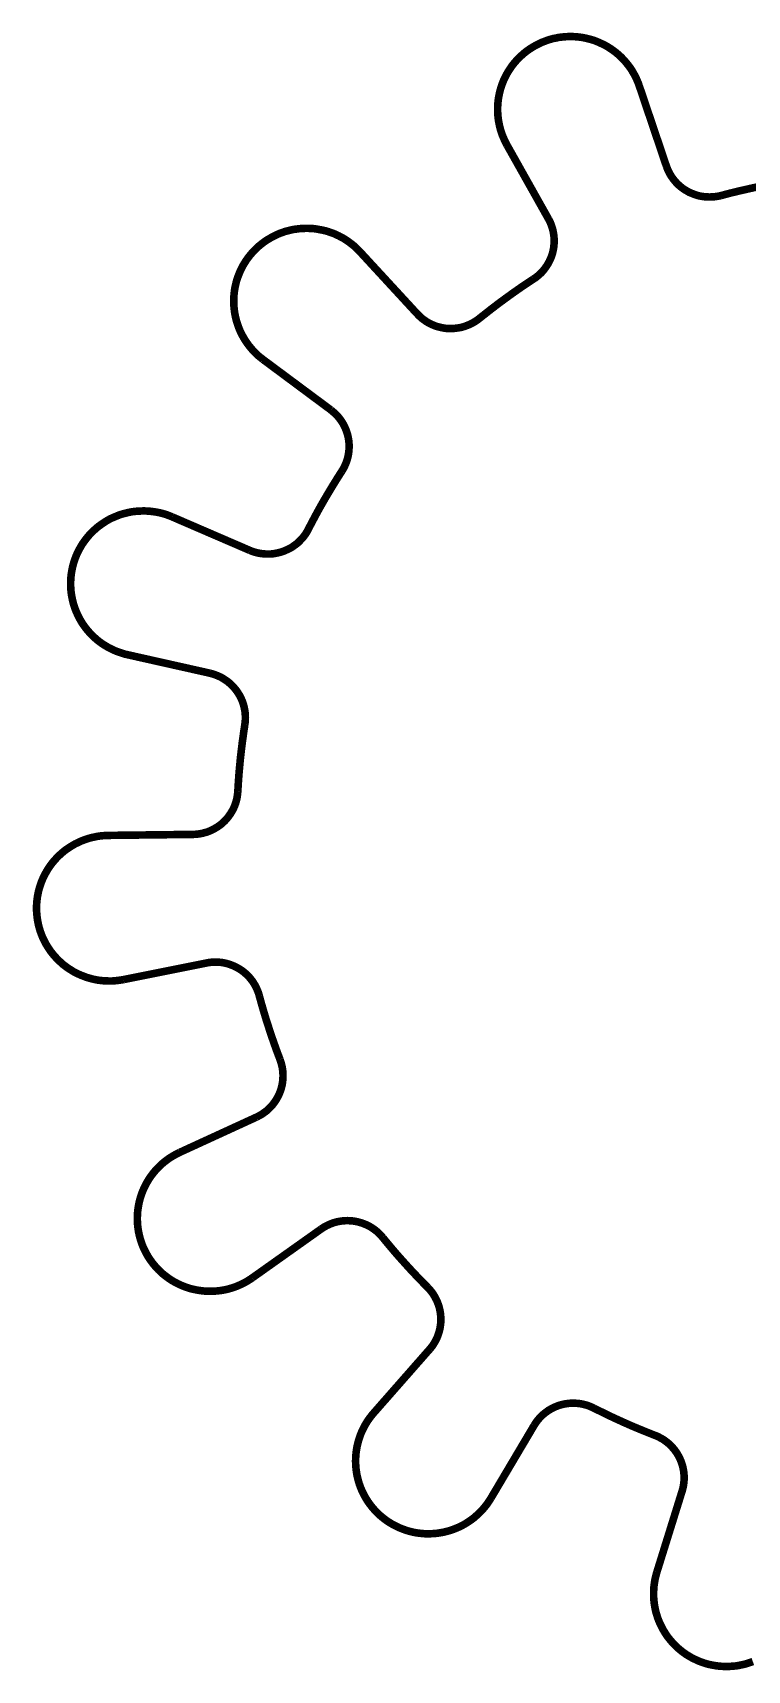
# Model space of a CAD drawing. Extents: x 1.1 to 21.8, y 1.7 to 15.4.
# Drawn here: x 5.096 to 6.024, y 13.165 to 15.291 of the extents above; entities that cross this region are included whole.
import ezdxf

# ---------------------------------------------------------------- set-up
doc = ezdxf.new("R2010")
doc.units = 0
doc.layers.get('0').update_dxf_attribs({"linetype": 'CONTINUOUS'})

msp = doc.modelspace()

# ---------------------------------------------------------------- linework, layer by layer
at = {"color": 0, "const_width": 0.00985}
for points in [[(5.88351, 15.2218), (5.88222, 15.2254), (5.88075, 15.2289), (5.87924, 15.2324), (5.8775, 15.2358), (5.87565, 15.239), (5.87369, 15.2424), (5.87158, 15.2456), (5.86936, 15.2485), (5.86703, 15.2515), (5.86458, 15.2544), (5.86199, 15.2572), (5.85932, 15.2599), (5.85656, 15.2624), (5.85363, 15.2649), (5.85069, 15.2672), (5.8476, 15.2694), (5.84446, 15.2715), (5.84119, 15.2735), (5.83789, 15.2753), (5.83447, 15.2769), (5.831, 15.2785), (5.82753, 15.28), (5.82394, 15.2813), (5.82032, 15.2824), (5.81668, 15.2833), (5.81299, 15.2842), (5.80925, 15.2849), (5.8055, 15.2854), (5.80176, 15.2858), (5.79796, 15.286), (5.79417, 15.2861), (5.79036, 15.286), (5.78662, 15.2858), (5.78282, 15.2854), (5.77908, 15.285), (5.77533, 15.2842), (5.77165, 15.2835), (5.76801, 15.2825), (5.76438, 15.2814), (5.76079, 15.28), (5.75726, 15.2787), (5.75379, 15.2771), (5.75043, 15.2754), (5.74713, 15.2736), (5.74387, 15.2717), (5.74067, 15.2696), (5.73757, 15.2674), (5.7346, 15.2651), (5.73172, 15.2626), (5.72889, 15.2601), (5.72624, 15.2575), (5.72364, 15.2547), (5.72114, 15.2518), (5.71881, 15.2489), (5.71658, 15.2458), (5.71446, 15.2426), (5.71246, 15.2394), (5.71061, 15.2361), (5.70893, 15.2328), (5.70731, 15.2293), (5.70589, 15.2258), (5.70458, 15.2222), (5.70344, 15.2186), (5.70242, 15.215), (5.70156, 15.2112), (5.70085, 15.2076), (5.70031, 15.2039), (5.69987, 15.2001), (5.6996, 15.1963), (5.69949, 15.1925), (5.69954, 15.1887), (5.69971, 15.185), (5.70008, 15.1811), (5.70057, 15.1774), (5.70122, 15.1736), (5.70199, 15.17), (5.70296, 15.1662), (5.70404, 15.1626), (5.70524, 15.159), (5.70665, 15.1556), (5.70817, 15.1521), (5.70979, 15.1486), (5.71158, 15.1453)], [(5.91862, 15.1179), (5.88351, 15.2218)], [(5.76535, 15.0496), (5.71158, 15.1453)], [(5.91862, 15.1179), (5.91971, 15.115), (5.9209, 15.1122), (5.92225, 15.1094), (5.92372, 15.1068), (5.92535, 15.1042), (5.92714, 15.1017), (5.92899, 15.0993), (5.93104, 15.0969), (5.93317, 15.0947), (5.93539, 15.0926), (5.93772, 15.0907), (5.94015, 15.0888), (5.94271, 15.0871), (5.94532, 15.0856), (5.94803, 15.084), (5.95079, 15.0828), (5.95367, 15.0817), (5.95654, 15.0806), (5.95947, 15.0797), (5.96246, 15.079), (5.9655, 15.0785), (5.96853, 15.0781), (5.97157, 15.0779), (5.97467, 15.0778), (5.97771, 15.0779), (5.98079, 15.0781), (5.98383, 15.0785), (5.98682, 15.079), (5.98981, 15.0797)], [(6.07493, 15.0979), (6.06418, 15.0961), (6.05344, 15.0942), (6.04281, 15.0921), (6.03212, 15.0899), (6.02149, 15.0875), (6.0109, 15.0851), (6.00032, 15.0825), (5.98981, 15.0797)], [(5.74604, 14.9713), (5.74858, 14.9729), (5.75103, 14.9749), (5.75336, 14.9768), (5.75558, 14.9789), (5.75771, 14.9811), (5.75965, 14.9835), (5.76156, 14.986), (5.76329, 14.9885), (5.76492, 14.9911), (5.76639, 14.9938), (5.76768, 14.9965), (5.76888, 14.9993), (5.76992, 15.0022), (5.77083, 15.0051), (5.77154, 15.0082), (5.77214, 15.0111), (5.77251, 15.0142), (5.77279, 15.0172), (5.77289, 15.0203), (5.77285, 15.0233), (5.77263, 15.0264), (5.77225, 15.0294), (5.77171, 15.0325), (5.77106, 15.0354), (5.77018, 15.0385), (5.76921, 15.0414), (5.76807, 15.0442), (5.76676, 15.0469), (5.76535, 15.0496)], [(5.52072, 15.0067), (5.51812, 15.0094), (5.5154, 15.0121), (5.51258, 15.0146), (5.5096, 15.0169), (5.50662, 15.0192), (5.50347, 15.0214), (5.50028, 15.0235), (5.49701, 15.0253), (5.49365, 15.0271), (5.49024, 15.0287), (5.48676, 15.0303), (5.48324, 15.0315), (5.47965, 15.0328), (5.47597, 15.0339), (5.47233, 15.0347), (5.46864, 15.0354), (5.4649, 15.0361), (5.4611, 15.0367), (5.45736, 15.0369), (5.45356, 15.0371), (5.44976, 15.0371), (5.44596, 15.0369), (5.44222, 15.0367), (5.43847, 15.0362), (5.43468, 15.0357), (5.43099, 15.0349), (5.42731, 15.034), (5.42367, 15.0331), (5.42008, 15.0318), (5.4165, 15.0306), (5.41303, 15.029), (5.40961, 15.0274), (5.40625, 15.0257), (5.40294, 15.0237), (5.39974, 15.0218), (5.3966, 15.0197), (5.39356, 15.0174), (5.39057, 15.015), (5.38775, 15.0126), (5.38499, 15.0099), (5.38232, 15.0072), (5.37983, 15.0044), (5.37739, 15.0015), (5.37511, 14.9985), (5.37289, 14.9954), (5.37088, 14.9922), (5.36893, 14.989), (5.36714, 14.9856), (5.36546, 14.9822), (5.36399, 14.9787), (5.36257, 14.9751), (5.36133, 14.9717), (5.36025, 14.9681), (5.35932, 14.9643), (5.35851, 14.9607), (5.35786, 14.9569), (5.35736, 14.9532), (5.35704, 14.9494), (5.35682, 14.9456), (5.35678, 14.9418), (5.35688, 14.9381), (5.35715, 14.9343), (5.35758, 14.9306), (5.35813, 14.9267), (5.35883, 14.9231), (5.35969, 14.9193), (5.36074, 14.9157), (5.36187, 14.9121), (5.36317, 14.9085), (5.36458, 14.905), (5.36615, 14.9015), (5.36789, 14.8982), (5.36974, 14.8949), (5.37169, 14.8917), (5.37381, 14.8885), (5.37608, 14.8854), (5.37842, 14.8825), (5.38086, 14.8796), (5.38346, 14.8768), (5.38618, 14.8742), (5.38894, 14.8715), (5.39182, 14.8692), (5.39486, 14.8668)], [(5.59511, 14.926), (5.52072, 15.0067)], [(5.74604, 14.9713), (5.73699, 14.9653), (5.72797, 14.9592), (5.71903, 14.9529), (5.71018, 14.9465), (5.70144, 14.9401), (5.69276, 14.9335), (5.68419, 14.9268), (5.67567, 14.9201)], [(5.59511, 14.926), (5.59728, 14.9238), (5.5995, 14.9217), (5.60189, 14.9197), (5.60433, 14.9179), (5.60688, 14.9161), (5.60949, 14.9146), (5.61219, 14.9132), (5.61496, 14.9119), (5.61778, 14.9107), (5.62071, 14.9097), (5.62364, 14.9089), (5.62663, 14.9082), (5.62967, 14.9076), (5.63271, 14.9072), (5.63574, 14.9071), (5.63883, 14.9069), (5.64187, 14.9071), (5.64497, 14.9074), (5.648, 14.9078), (5.65099, 14.9083), (5.65397, 14.909), (5.6569, 14.9099), (5.65978, 14.911), (5.66265, 14.9121), (5.66542, 14.9135), (5.66808, 14.9149), (5.67068, 14.9165), (5.67324, 14.9182), (5.67567, 14.9201)], [(5.48286, 14.8014), (5.39486, 14.8668)], [(5.49713, 14.7218), (5.49875, 14.7244), (5.50022, 14.7272), (5.50151, 14.7299), (5.50271, 14.7328), (5.50369, 14.7356), (5.50461, 14.7386), (5.50532, 14.7415), (5.50586, 14.7446), (5.50629, 14.7476), (5.50651, 14.7507), (5.50662, 14.7538), (5.50657, 14.7568), (5.50635, 14.7599), (5.50597, 14.7629), (5.50543, 14.7658), (5.50472, 14.7689), (5.50385, 14.7718), (5.50288, 14.7747), (5.50168, 14.7775), (5.50038, 14.7803), (5.49897, 14.7831), (5.4974, 14.7857), (5.49567, 14.7882), (5.49382, 14.7907), (5.49186, 14.7931), (5.48975, 14.7953), (5.48757, 14.7974), (5.48525, 14.7993), (5.48286, 14.8014)], [(5.49713, 14.7218), (5.49126, 14.7126), (5.48551, 14.7033), (5.47993, 14.694), (5.47439, 14.6847), (5.46903, 14.6753), (5.46376, 14.6657), (5.45865, 14.6561), (5.45361, 14.6465)], [(5.27686, 14.6625), (5.27339, 14.6639), (5.26981, 14.6653), (5.26622, 14.6664), (5.26253, 14.6674), (5.25885, 14.6682), (5.25515, 14.6689), (5.25142, 14.6694), (5.24761, 14.6699), (5.24382, 14.6701), (5.24007, 14.6703), (5.23628, 14.6701), (5.23247, 14.67), (5.22874, 14.6696), (5.22499, 14.6692), (5.22125, 14.6685), (5.21756, 14.6676), (5.21386, 14.6667), (5.21024, 14.6657), (5.20665, 14.6644), (5.20313, 14.6629), (5.19965, 14.6615), (5.19629, 14.6599), (5.19293, 14.6581), (5.18967, 14.6561), (5.18653, 14.654), (5.18343, 14.6518), (5.18039, 14.6496), (5.17751, 14.6471), (5.17469, 14.6446), (5.17199, 14.6419), (5.16938, 14.6392), (5.16689, 14.6363), (5.16456, 14.6333), (5.16228, 14.6303), (5.16015, 14.6272), (5.15815, 14.6239), (5.15631, 14.6206), (5.15457, 14.6172), (5.153, 14.6139), (5.15153, 14.6104), (5.15022, 14.6068), (5.14903, 14.6032), (5.148, 14.5994), (5.14714, 14.5958), (5.14643, 14.5921), (5.14583, 14.5883), (5.1454, 14.5846), (5.14513, 14.5808), (5.14497, 14.5771), (5.14501, 14.5732), (5.14518, 14.5694), (5.14551, 14.5657), (5.146, 14.5619), (5.14665, 14.5582), (5.1474, 14.5546), (5.14833, 14.5508), (5.14942, 14.5472), (5.15061, 14.5436), (5.15201, 14.5401), (5.15349, 14.5367), (5.15511, 14.5332), (5.1569, 14.5299), (5.15881, 14.5265), (5.16086, 14.5233), (5.16303, 14.5203), (5.16531, 14.5172), (5.16769, 14.5143), (5.17025, 14.5115), (5.17285, 14.5088), (5.17557, 14.5062), (5.17844, 14.5036), (5.18137, 14.5012), (5.1844, 14.499), (5.18756, 14.4968), (5.19075, 14.4949), (5.19401, 14.4929), (5.19738, 14.4913), (5.20079, 14.4896), (5.20426, 14.4881), (5.20785, 14.4868), (5.21143, 14.4856), (5.21506, 14.4844), (5.21875, 14.4836)], [(5.37765, 14.619), (5.27686, 14.6625)], [(5.37765, 14.619), (5.38049, 14.6179), (5.3834, 14.6169), (5.38633, 14.6161), (5.38932, 14.6154), (5.39236, 14.6149), (5.3954, 14.6146), (5.39844, 14.6143), (5.40153, 14.6143), (5.40457, 14.6143), (5.40767, 14.6146), (5.41069, 14.6151), (5.41368, 14.6157), (5.41667, 14.6164), (5.4196, 14.6174), (5.42247, 14.6183), (5.42529, 14.6196), (5.42806, 14.6208), (5.43078, 14.6222), (5.43338, 14.6239), (5.43587, 14.6257), (5.43832, 14.6275), (5.44065, 14.6294), (5.44287, 14.6317), (5.44499, 14.6339), (5.44694, 14.6361), (5.44883, 14.6386), (5.45057, 14.6411), (5.45215, 14.6437), (5.45361, 14.6465)], [(5.32579, 14.4596), (5.21875, 14.4836)], [(5.37115, 14.3928), (5.37158, 14.3958), (5.37181, 14.3987), (5.3719, 14.4018), (5.37181, 14.405), (5.37158, 14.4081), (5.37121, 14.411), (5.37061, 14.414), (5.3699, 14.4171), (5.36908, 14.42), (5.36806, 14.4229), (5.36686, 14.4257), (5.36556, 14.4285), (5.36415, 14.4311), (5.36253, 14.4337), (5.36079, 14.4364), (5.35894, 14.4387), (5.35699, 14.4411), (5.35487, 14.4433), (5.35271, 14.4454), (5.35037, 14.4475), (5.34793, 14.4494), (5.34543, 14.4511), (5.34283, 14.4528), (5.34017, 14.4543), (5.3374, 14.4556), (5.33458, 14.4568), (5.33171, 14.4578), (5.32878, 14.4588), (5.32579, 14.4596)], [(5.37115, 14.3928), (5.36957, 14.3819), (5.36806, 14.3711), (5.36675, 14.3604), (5.3655, 14.3496), (5.36447, 14.3388), (5.3635, 14.3279), (5.36274, 14.3171), (5.36208, 14.3061)], [(5.30382, 14.2503), (5.30686, 14.2504), (5.3099, 14.2507), (5.31299, 14.2511), (5.31597, 14.2517), (5.31896, 14.2525), (5.32189, 14.2533), (5.32476, 14.2544), (5.32758, 14.2556), (5.33035, 14.2569), (5.33301, 14.2585), (5.33561, 14.26), (5.33811, 14.2618), (5.34056, 14.2636), (5.34289, 14.2657), (5.34511, 14.2678), (5.34717, 14.27), (5.34918, 14.2724), (5.35101, 14.2749), (5.35275, 14.2774), (5.35433, 14.28), (5.35579, 14.2826), (5.3571, 14.2854), (5.35829, 14.2882), (5.35932, 14.2911), (5.36019, 14.2942), (5.36089, 14.2971), (5.36143, 14.3001), (5.36182, 14.3031), (5.36208, 14.3061)], [(5.19407, 14.249), (5.19032, 14.2489), (5.18653, 14.2486), (5.18278, 14.2482), (5.17899, 14.2476), (5.17529, 14.2468), (5.1716, 14.246), (5.16797, 14.245), (5.16433, 14.2438), (5.16081, 14.2425), (5.15728, 14.2411), (5.15386, 14.2394), (5.1505, 14.2378), (5.14719, 14.2358), (5.14399, 14.2339), (5.14085, 14.2318), (5.13775, 14.2296), (5.13482, 14.2272), (5.13194, 14.2247), (5.12918, 14.2221), (5.12651, 14.2194), (5.12397, 14.2165), (5.12153, 14.2138), (5.11925, 14.2107), (5.11703, 14.2076), (5.11496, 14.2044), (5.11307, 14.2011), (5.11122, 14.1979), (5.1096, 14.1944), (5.10801, 14.191), (5.10667, 14.1875), (5.10542, 14.1839), (5.10428, 14.1803), (5.10331, 14.1765), (5.10254, 14.1729), (5.10183, 14.1692), (5.10135, 14.1654), (5.10097, 14.1617), (5.10075, 14.1579), (5.10069, 14.154), (5.10081, 14.1503), (5.10107, 14.1465), (5.10146, 14.1428), (5.102, 14.139), (5.10271, 14.1353), (5.10351, 14.1315), (5.10454, 14.1279), (5.10563, 14.1243), (5.10693, 14.1208), (5.10835, 14.1172), (5.10992, 14.1138), (5.11165, 14.1104), (5.11344, 14.1071), (5.11546, 14.1039), (5.11751, 14.1007), (5.11974, 14.0976), (5.12207, 14.0947), (5.12457, 14.0918), (5.12711, 14.089), (5.12978, 14.0863), (5.1326, 14.0838), (5.13547, 14.0812), (5.13846, 14.0789), (5.1415, 14.0767), (5.14469, 14.0747), (5.14794, 14.0726), (5.15126, 14.0708), (5.15462, 14.0692), (5.1581, 14.0676), (5.16157, 14.0663), (5.16515, 14.0649), (5.16878, 14.0638), (5.17242, 14.0628), (5.17611, 14.0619), (5.17985, 14.0612), (5.1836, 14.0607), (5.18739, 14.0603), (5.19114, 14.0601), (5.19493, 14.06), (5.19874, 14.06), (5.20247, 14.0603), (5.20628, 14.0607), (5.21001, 14.0612), (5.21376, 14.0618)], [(5.30382, 14.2503), (5.19407, 14.249)], [(5.32135, 14.0833), (5.21376, 14.0618)], [(5.38997, 14.0408), (5.38911, 14.0438), (5.38807, 14.0467), (5.38688, 14.0494), (5.38558, 14.0522), (5.38411, 14.055), (5.38254, 14.0575), (5.38081, 14.0601), (5.37896, 14.0625), (5.37696, 14.0649), (5.37483, 14.0671), (5.37261, 14.0692), (5.37033, 14.0713), (5.36789, 14.0731), (5.36535, 14.0749), (5.36274, 14.0764), (5.36008, 14.0779), (5.35732, 14.0793), (5.35449, 14.0804), (5.35161, 14.0815), (5.34868, 14.0824), (5.34571, 14.0832), (5.34267, 14.0838), (5.33968, 14.0842), (5.33658, 14.0844), (5.33356, 14.0846), (5.33046, 14.0844), (5.32742, 14.0843), (5.32438, 14.0839), (5.32135, 14.0833)], [(5.38997, 14.0408), (5.39285, 14.0303), (5.39589, 14.0199), (5.39903, 14.0094), (5.40235, 13.9992), (5.40576, 13.9888), (5.40935, 13.9785), (5.41303, 13.9682), (5.41689, 13.9581)], [(5.38639, 13.8833), (5.38911, 13.8847), (5.39182, 13.8861), (5.39437, 13.8878), (5.39692, 13.8896), (5.39931, 13.8914), (5.40164, 13.8935), (5.40381, 13.8956), (5.40593, 13.8978), (5.40788, 13.9001), (5.40972, 13.9026), (5.41146, 13.9051), (5.41303, 13.9078), (5.4145, 13.9104), (5.41581, 13.9132), (5.41694, 13.9161), (5.41797, 13.919), (5.41883, 13.9219), (5.41954, 13.9249), (5.42008, 13.9279), (5.42046, 13.931), (5.42068, 13.934), (5.42074, 13.9371), (5.42068, 13.9401), (5.42042, 13.9432), (5.42003, 13.9463), (5.41949, 13.9493), (5.41872, 13.9522), (5.41786, 13.9551), (5.41689, 13.9581)], [(5.38639, 13.8833), (5.28662, 13.8375)], [(5.28662, 13.8375), (5.28326, 13.8358), (5.27989, 13.834), (5.27664, 13.8321), (5.27344, 13.8301), (5.27035, 13.8279), (5.26731, 13.8256), (5.26443, 13.8232), (5.26161, 13.8207), (5.2589, 13.818), (5.25629, 13.8153), (5.25375, 13.8124), (5.25142, 13.8095), (5.24914, 13.8065), (5.24701, 13.8033), (5.24501, 13.8001), (5.24311, 13.7968), (5.24138, 13.7935), (5.23975, 13.79), (5.23828, 13.7865), (5.23699, 13.783), (5.23579, 13.7794), (5.23475, 13.7758), (5.23383, 13.7721), (5.23313, 13.7683), (5.23253, 13.7646), (5.23204, 13.7608), (5.23178, 13.7571), (5.23161, 13.7533), (5.23161, 13.7495), (5.23178, 13.7457), (5.2321, 13.742), (5.23258, 13.7382), (5.23318, 13.7344), (5.23394, 13.7307), (5.23486, 13.7271), (5.23594, 13.7234), (5.23714, 13.7198), (5.23844, 13.7163), (5.23996, 13.7128), (5.2416, 13.7094), (5.24333, 13.7061), (5.24522, 13.7028), (5.24724, 13.6995), (5.2494, 13.6965), (5.25168, 13.6934), (5.25407, 13.6905), (5.25657, 13.6876), (5.25922, 13.6849), (5.26193, 13.6823), (5.26476, 13.6797), (5.26768, 13.6774), (5.27072, 13.6751), (5.27382, 13.6729), (5.27701, 13.6709), (5.28028, 13.669), (5.28364, 13.6672), (5.28706, 13.6656), (5.29053, 13.6641), (5.29411, 13.6627), (5.29769, 13.6615), (5.30132, 13.6604), (5.30496, 13.6596), (5.30871, 13.6588), (5.31244, 13.6582), (5.31619, 13.6577), (5.31999, 13.6573), (5.32374, 13.6572), (5.32753, 13.6572), (5.33132, 13.6573), (5.33507, 13.6576), (5.33886, 13.658), (5.34261, 13.6586), (5.34631, 13.6593), (5.34999, 13.6602), (5.35363, 13.6612), (5.35726, 13.6624), (5.36079, 13.6637), (5.36426, 13.6652), (5.36774, 13.6668), (5.3711, 13.6685), (5.3744, 13.6704), (5.37761, 13.6724), (5.38075, 13.6745)], [(5.47026, 13.738), (5.38075, 13.6745)], [(5.55029, 13.727), (5.54829, 13.7293), (5.54617, 13.7316), (5.54394, 13.7337), (5.54161, 13.7357), (5.53917, 13.7375), (5.53668, 13.7393), (5.53407, 13.7409), (5.53136, 13.7423), (5.5286, 13.7437), (5.52576, 13.7448), (5.52289, 13.7459), (5.51992, 13.7467), (5.51699, 13.7475), (5.51394, 13.7481), (5.5109, 13.7485), (5.50786, 13.7487), (5.50478, 13.7489), (5.50174, 13.7488), (5.49869, 13.7486), (5.49561, 13.7482), (5.49262, 13.7477), (5.48964, 13.747), (5.48665, 13.7462), (5.48378, 13.7451), (5.48096, 13.744), (5.47814, 13.7427), (5.47542, 13.7413), (5.47282, 13.7397), (5.47026, 13.738)], [(5.55029, 13.727), (5.55718, 13.7186), (5.56418, 13.7103), (5.57135, 13.702), (5.57856, 13.694), (5.58589, 13.6859), (5.59332, 13.678), (5.60086, 13.6701), (5.60851, 13.6624)], [(5.61106, 13.5817), (5.61301, 13.584), (5.61486, 13.5864), (5.61654, 13.589), (5.61811, 13.5916), (5.61957, 13.5943), (5.62088, 13.5971), (5.62201, 13.5999), (5.62299, 13.6029), (5.62386, 13.6058), (5.62457, 13.6088), (5.62506, 13.6118), (5.62549, 13.6149), (5.62571, 13.6179), (5.62576, 13.621), (5.62565, 13.624), (5.62538, 13.6271), (5.625, 13.6301), (5.6244, 13.6331), (5.62369, 13.6361), (5.62278, 13.6391), (5.62175, 13.6419), (5.62061, 13.6448), (5.61925, 13.6475), (5.61778, 13.6502), (5.61621, 13.6528), (5.61447, 13.6554), (5.61257, 13.6578), (5.61062, 13.6601), (5.60851, 13.6624)], [(5.61106, 13.5817), (5.53857, 13.4992)], [(5.53857, 13.4992), (5.53614, 13.4963), (5.53381, 13.4933), (5.53157, 13.4902), (5.52951, 13.4871), (5.52756, 13.4838), (5.52576, 13.4805), (5.52408, 13.4772), (5.52251, 13.4737), (5.52111, 13.4702), (5.51986, 13.4666), (5.51872, 13.4629), (5.51779, 13.4593), (5.51693, 13.4556), (5.51628, 13.4519), (5.51574, 13.4481), (5.51535, 13.4444), (5.51514, 13.4406), (5.51503, 13.4368), (5.51514, 13.433), (5.51535, 13.4293), (5.51574, 13.4255), (5.51628, 13.4217), (5.51693, 13.418), (5.51779, 13.4143), (5.51878, 13.4106), (5.51986, 13.407), (5.52115, 13.4034), (5.52257, 13.3999), (5.52408, 13.3965), (5.52576, 13.3931), (5.52761, 13.3898), (5.52957, 13.3865), (5.53163, 13.3834), (5.53386, 13.3803), (5.53618, 13.3773), (5.53863, 13.3744), (5.54118, 13.3716), (5.54383, 13.3689), (5.5466, 13.3663), (5.54949, 13.3639), (5.55246, 13.3615), (5.55556, 13.3593), (5.55871, 13.3572), (5.56196, 13.3552), (5.56526, 13.3534), (5.56863, 13.3517), (5.57206, 13.3501), (5.57557, 13.3487), (5.57915, 13.3474), (5.58274, 13.3462), (5.58637, 13.3452), (5.59011, 13.3443), (5.59381, 13.3436), (5.59754, 13.3431), (5.60135, 13.3427), (5.60508, 13.3424), (5.60889, 13.3423), (5.61268, 13.3424), (5.61643, 13.3426), (5.62022, 13.3429), (5.62397, 13.3435), (5.62771, 13.3441), (5.6314, 13.3449), (5.6351, 13.3459), (5.63872, 13.3469), (5.64231, 13.3482), (5.64583, 13.3496), (5.64931, 13.3511), (5.65267, 13.3528), (5.65603, 13.3545), (5.65929, 13.3565), (5.66243, 13.3586), (5.66553, 13.3607), (5.66857, 13.363), (5.67144, 13.3655), (5.67426, 13.368), (5.67697, 13.3707), (5.67958, 13.3734), (5.68207, 13.3763), (5.68446, 13.3792), (5.68668, 13.3823), (5.68881, 13.3854), (5.69081, 13.3886)], [(5.82433, 13.5055), (5.82156, 13.5068), (5.81874, 13.508), (5.81586, 13.5091), (5.81293, 13.5099), (5.80994, 13.5106), (5.80692, 13.5112), (5.80388, 13.5116), (5.80083, 13.5118), (5.79775, 13.5119), (5.79471, 13.5119), (5.79167, 13.5116), (5.78863, 13.5112), (5.7856, 13.5107), (5.78261, 13.51), (5.77968, 13.5092), (5.77675, 13.5081), (5.77393, 13.507), (5.77115, 13.5057), (5.76844, 13.5042), (5.76579, 13.5027), (5.76329, 13.5009), (5.76085, 13.4991), (5.75846, 13.4971), (5.75624, 13.495), (5.75413, 13.4928), (5.75206, 13.4905), (5.75017, 13.4881), (5.74843, 13.4856), (5.74681, 13.483)], [(5.82433, 13.5055), (5.8341, 13.5007), (5.84386, 13.4959), (5.85374, 13.4913), (5.86361, 13.4868), (5.87358, 13.4824), (5.88363, 13.4782), (5.89372, 13.4741), (5.90381, 13.4701)], [(5.74681, 13.483), (5.69081, 13.3886)], [(5.93896, 13.3975), (5.93983, 13.4004), (5.94049, 13.4034), (5.94103, 13.4064), (5.9414, 13.4094), (5.94163, 13.4125), (5.94168, 13.4156), (5.94157, 13.4186), (5.94129, 13.4217), (5.94086, 13.4247), (5.94026, 13.4277), (5.93956, 13.4307), (5.93864, 13.4337), (5.93761, 13.4365), (5.93642, 13.4393), (5.93511, 13.4421), (5.9336, 13.4448), (5.93201, 13.4474), (5.93024, 13.4499), (5.92839, 13.4524), (5.92638, 13.4546), (5.92426, 13.4569), (5.92204, 13.459), (5.91971, 13.461), (5.91726, 13.4628), (5.91476, 13.4646), (5.91211, 13.4662), (5.9094, 13.4676), (5.90668, 13.469), (5.90381, 13.4701)], [(5.93896, 13.3975), (5.90631, 13.2927)], [(5.90631, 13.2927), (5.90528, 13.2891), (5.90435, 13.2854), (5.9036, 13.2816), (5.903, 13.2779), (5.9025, 13.2741), (5.90224, 13.2704), (5.90207, 13.2666), (5.90207, 13.2628), (5.90218, 13.259), (5.9025, 13.2553), (5.90294, 13.2515), (5.90354, 13.2477), (5.90429, 13.244), (5.90517, 13.2403), (5.90625, 13.2367), (5.90739, 13.2331), (5.90875, 13.2295), (5.91021, 13.2261), (5.91183, 13.2227), (5.91357, 13.2193), (5.91547, 13.216), (5.91749, 13.2128), (5.9196, 13.2096), (5.92188, 13.2066), (5.92426, 13.2037), (5.92676, 13.2008), (5.92936, 13.1981), (5.93207, 13.1955), (5.9349, 13.1929), (5.93782, 13.1905), (5.94081, 13.1882), (5.9439, 13.186), (5.9471, 13.184), (5.95036, 13.1821), (5.95372, 13.1803), (5.95714, 13.1787), (5.96061, 13.1771), (5.96414, 13.1758), (5.96772, 13.1745), (5.97136, 13.1734), (5.97504, 13.1725), (5.97874, 13.1718), (5.98247, 13.1711), (5.98622, 13.1706), (5.99001, 13.1703), (5.99376, 13.1701), (5.99756, 13.1701), (6.00136, 13.1702), (6.00515, 13.1705), (6.0089, 13.1708), (6.01264, 13.1714), (6.01633, 13.1722), (6.02001, 13.173), (6.02371, 13.174), (6.02729, 13.1752), (6.03087, 13.1765)]]:
    msp.add_lwpolyline(points, dxfattribs=at)

doc.saveas('drawing.dxf')
